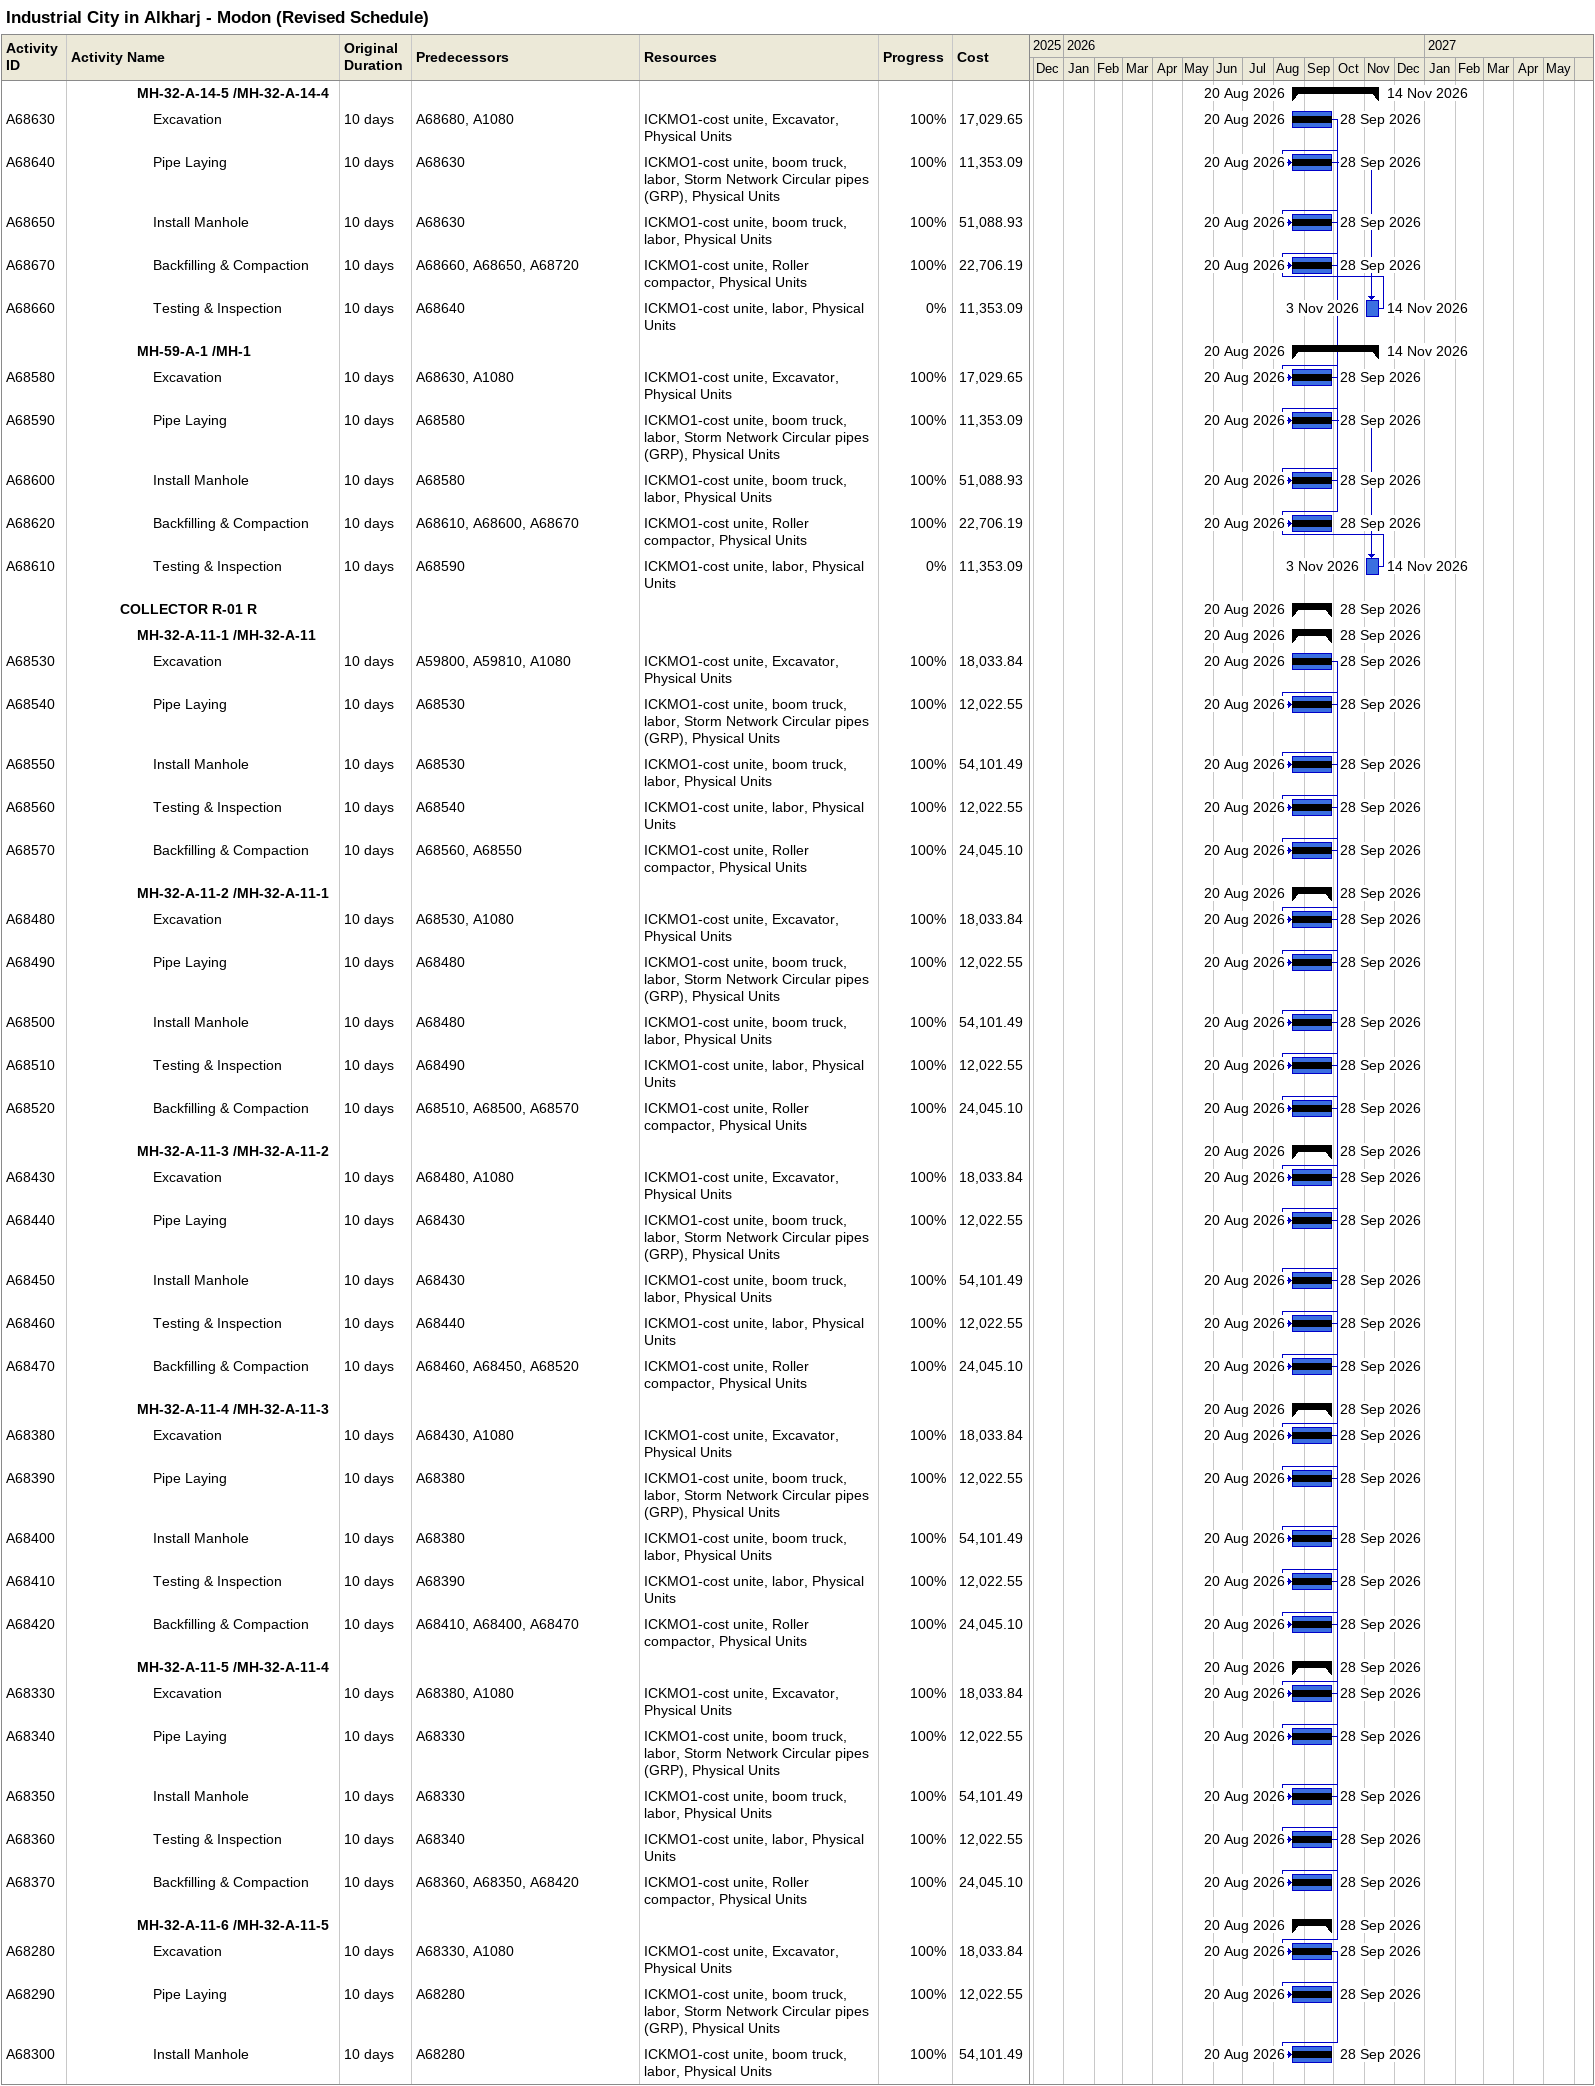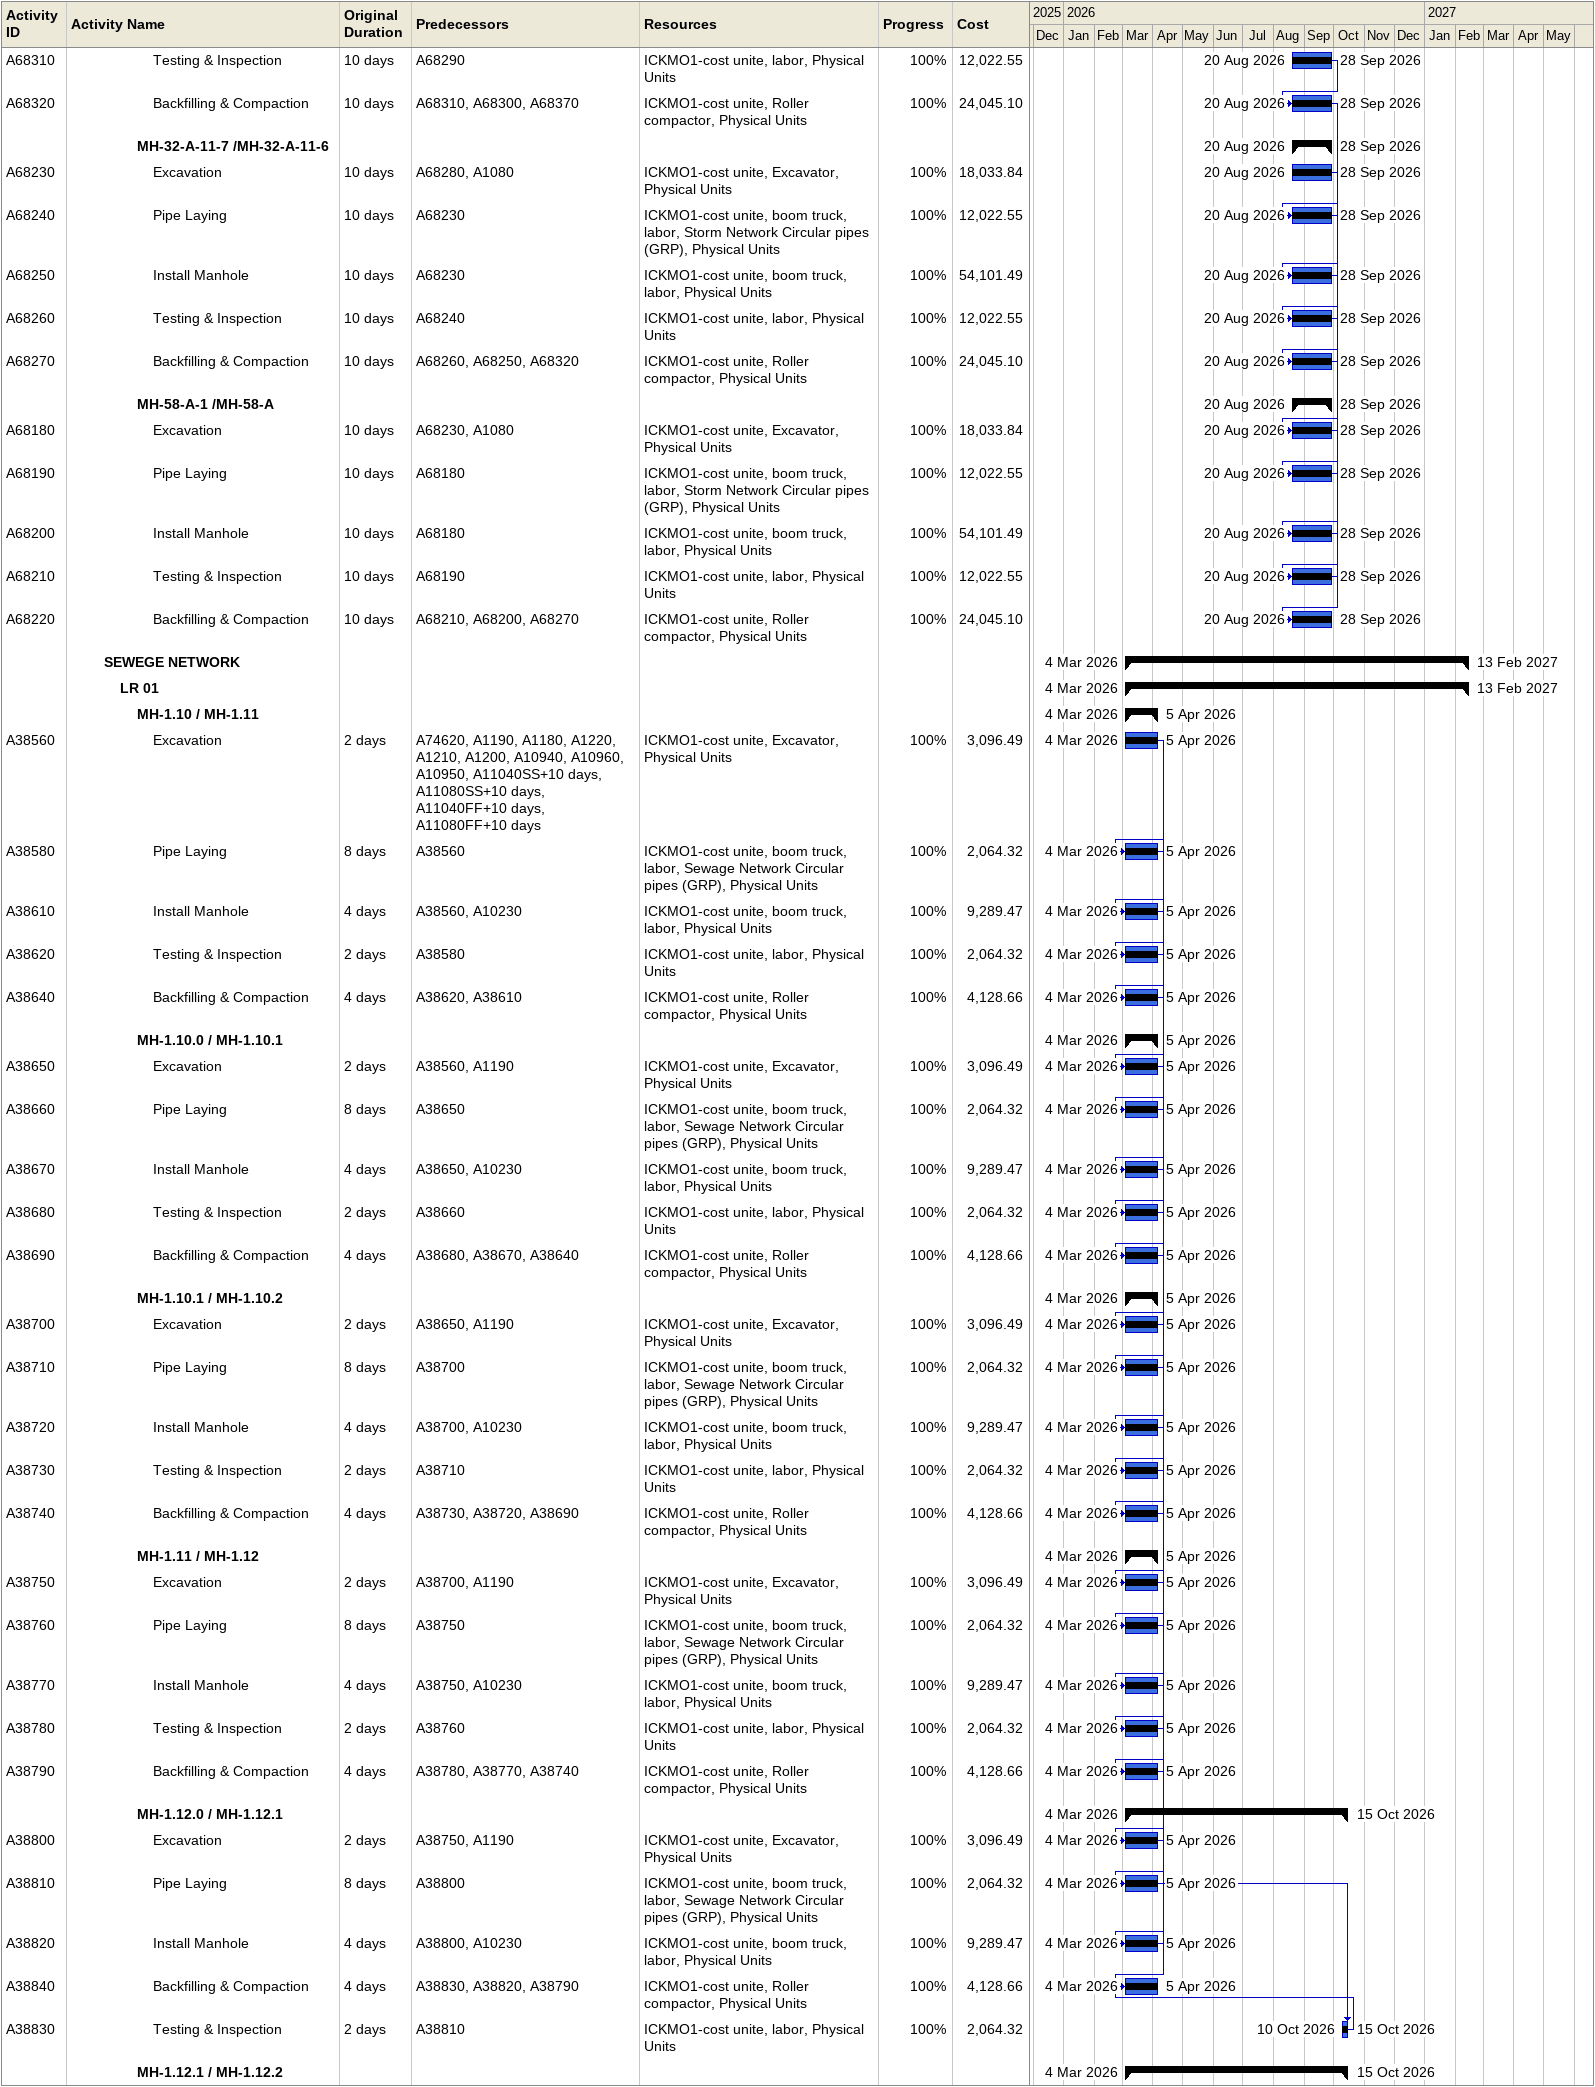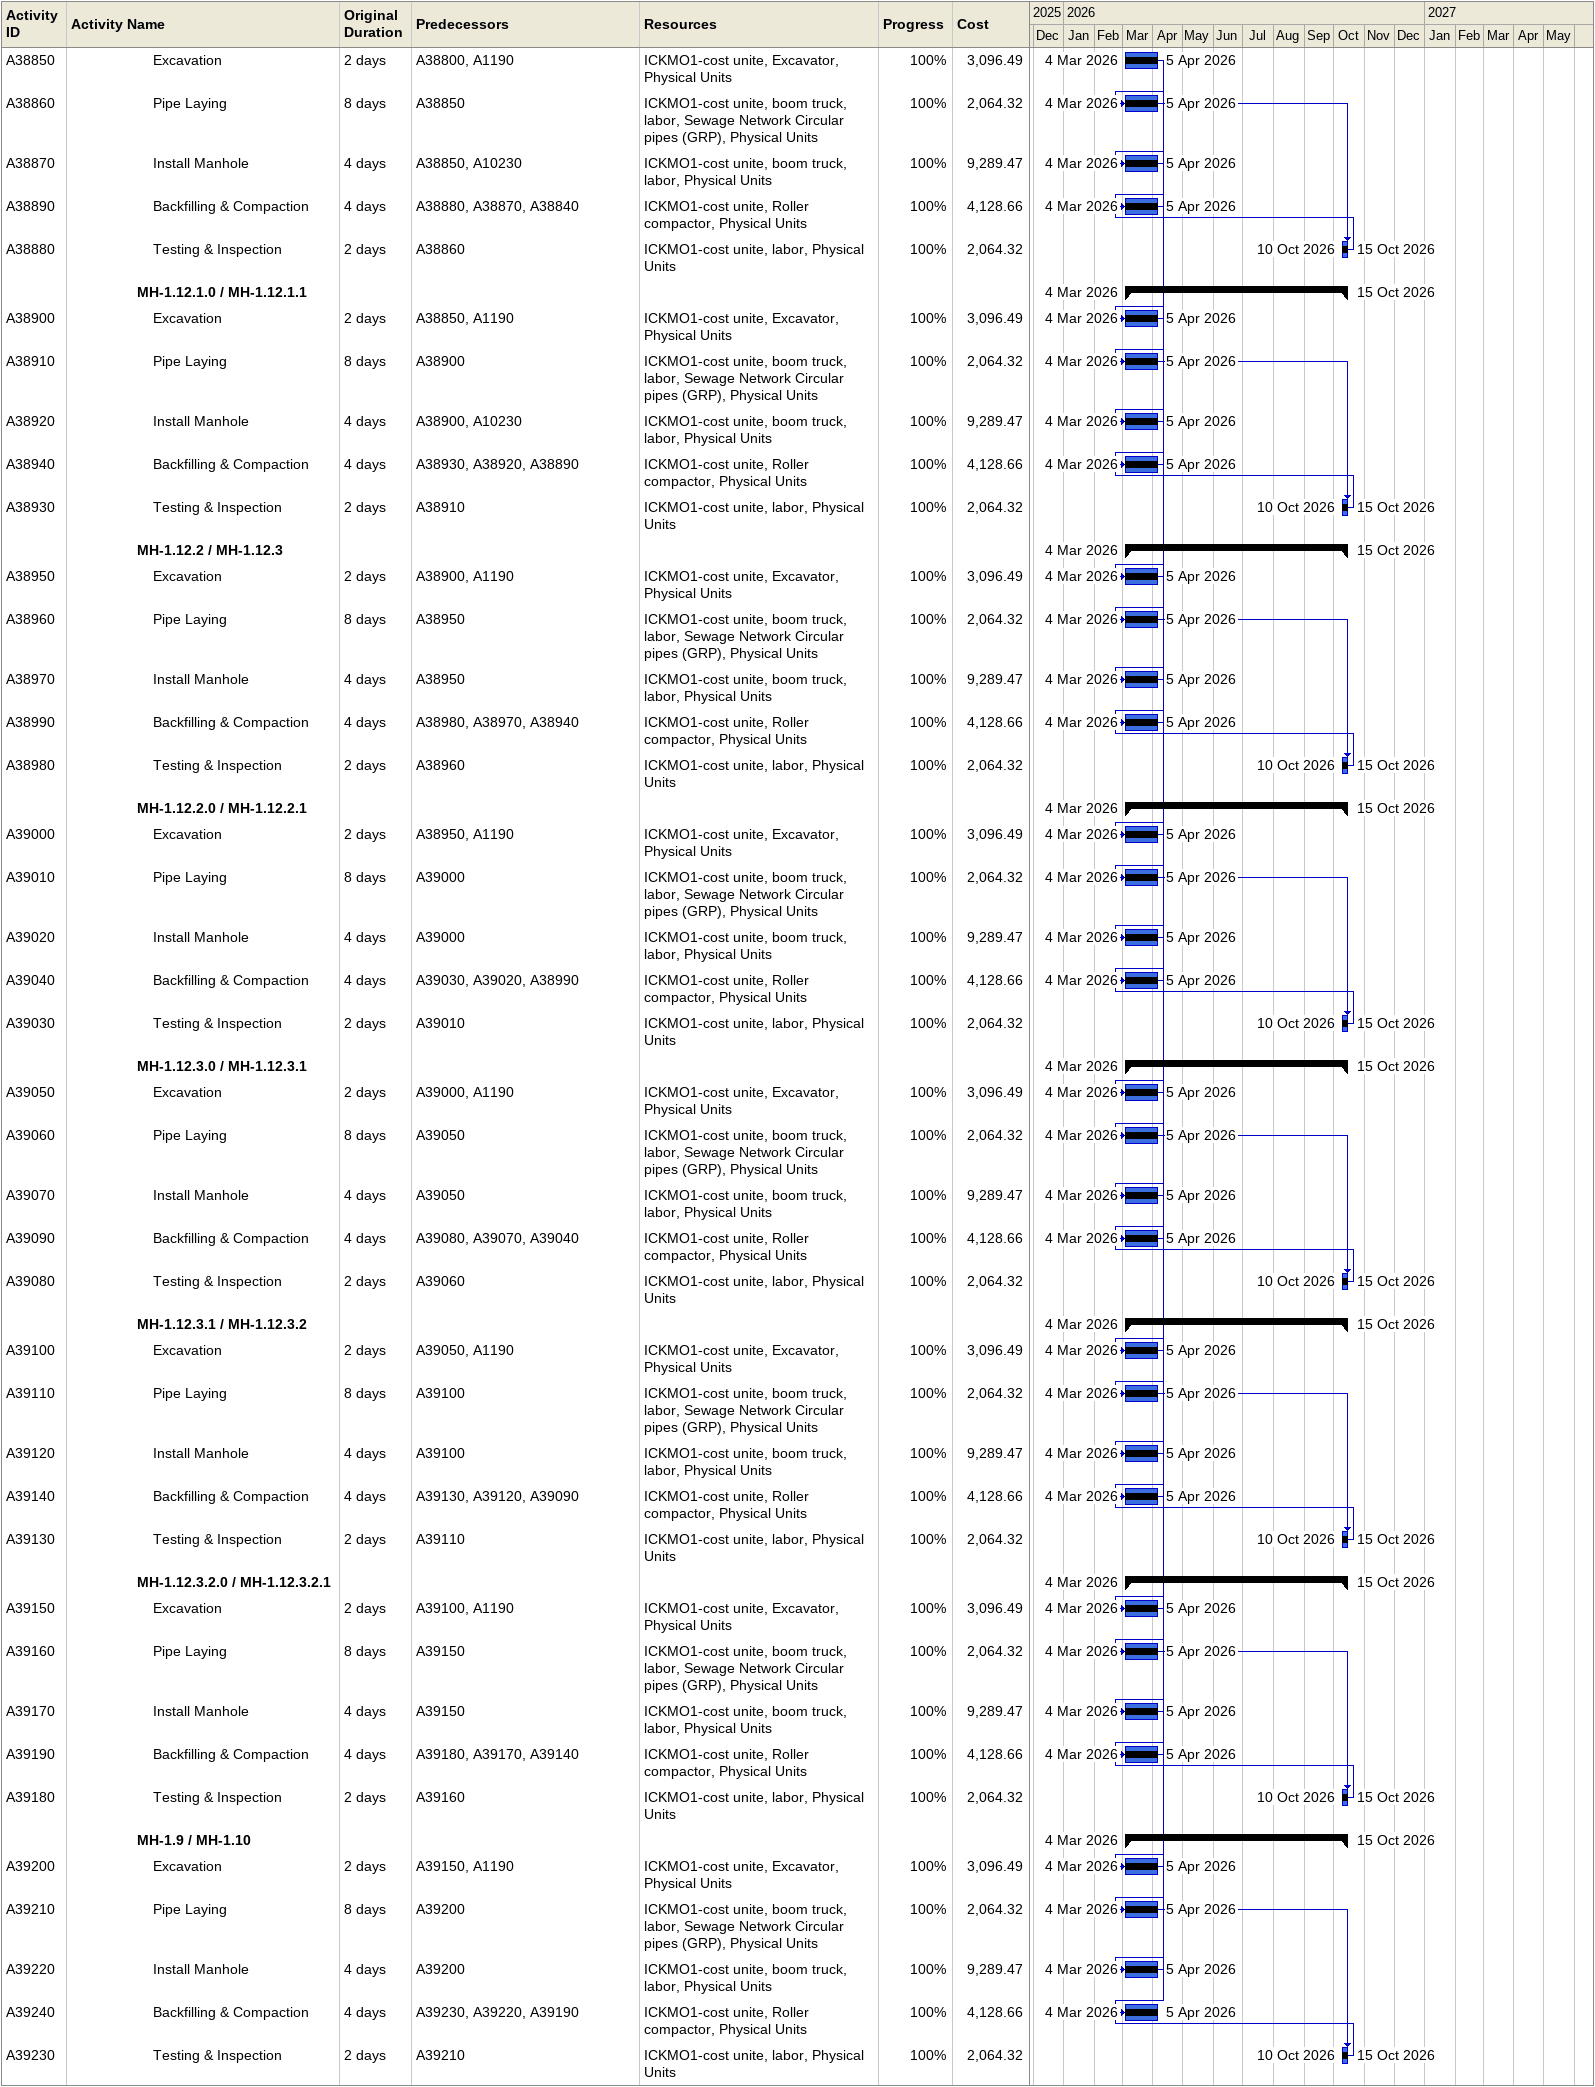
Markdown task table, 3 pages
Industrial City in Alkharj - Modon (Revised Schedule)

| ID | Level | Task | Original duration | Start | Finish | Predecessors | Resources | % complete | Cost |
|---|---|---|---|---|---|---|---|---|---|
|  | 5 | **MH-32-A-14-5 /MH-32-A-14-4** |  | 2026-08-20 | 2026-11-14 |  |  |  |  |
| A68630 | 6 | Excavation | 10d | 2026-08-20 | 2026-09-28 | A68680, A1080 | ICKMO1-cost unite, Excavator, Physical Units | 100 | 17029.65 |
| A68640 | 6 | Pipe Laying | 10d | 2026-08-20 | 2026-09-28 | A68630 | ICKMO1-cost unite, boom truck, labor, Storm Network Circular pipes (GRP), Physical Units | 100 | 11353.09 |
| A68650 | 6 | Install Manhole | 10d | 2026-08-20 | 2026-09-28 | A68630 | ICKMO1-cost unite, boom truck, labor, Physical Units | 100 | 51088.93 |
| A68670 | 6 | Backfilling & Compaction | 10d | 2026-08-20 | 2026-09-28 | A68660, A68650, A68720 | ICKMO1-cost unite, Roller compactor, Physical Units | 100 | 22706.19 |
| A68660 | 6 | Testing & Inspection | 10d | 2026-11-03 | 2026-11-14 | A68640 | ICKMO1-cost unite, labor, Physical Units | 0 | 11353.09 |
|  | 5 | **MH-59-A-1 /MH-1** |  | 2026-08-20 | 2026-11-14 |  |  |  |  |
| A68580 | 6 | Excavation | 10d | 2026-08-20 | 2026-09-28 | A68630, A1080 | ICKMO1-cost unite, Excavator, Physical Units | 100 | 17029.65 |
| A68590 | 6 | Pipe Laying | 10d | 2026-08-20 | 2026-09-28 | A68580 | ICKMO1-cost unite, boom truck, labor, Storm Network Circular pipes (GRP), Physical Units | 100 | 11353.09 |
| A68600 | 6 | Install Manhole | 10d | 2026-08-20 | 2026-09-28 | A68580 | ICKMO1-cost unite, boom truck, labor, Physical Units | 100 | 51088.93 |
| A68620 | 6 | Backfilling & Compaction | 10d | 2026-08-20 | 2026-09-28 | A68610, A68600, A68670 | ICKMO1-cost unite, Roller compactor, Physical Units | 100 | 22706.19 |
| A68610 | 6 | Testing & Inspection | 10d | 2026-11-03 | 2026-11-14 | A68590 | ICKMO1-cost unite, labor, Physical Units | 0 | 11353.09 |
|  | 4 | **COLLECTOR R-01 R** |  | 2026-08-20 | 2026-09-28 |  |  |  |  |
|  | 5 | **MH-32-A-11-1 /MH-32-A-11** |  | 2026-08-20 | 2026-09-28 |  |  |  |  |
| A68530 | 6 | Excavation | 10d | 2026-08-20 | 2026-09-28 | A59800, A59810, A1080 | ICKMO1-cost unite, Excavator, Physical Units | 100 | 18033.84 |
| A68540 | 6 | Pipe Laying | 10d | 2026-08-20 | 2026-09-28 | A68530 | ICKMO1-cost unite, boom truck, labor, Storm Network Circular pipes (GRP), Physical Units | 100 | 12022.55 |
| A68550 | 6 | Install Manhole | 10d | 2026-08-20 | 2026-09-28 | A68530 | ICKMO1-cost unite, boom truck, labor, Physical Units | 100 | 54101.49 |
| A68560 | 6 | Testing & Inspection | 10d | 2026-08-20 | 2026-09-28 | A68540 | ICKMO1-cost unite, labor, Physical Units | 100 | 12022.55 |
| A68570 | 6 | Backfilling & Compaction | 10d | 2026-08-20 | 2026-09-28 | A68560, A68550 | ICKMO1-cost unite, Roller compactor, Physical Units | 100 | 24045.10 |
|  | 5 | **MH-32-A-11-2 /MH-32-A-11-1** |  | 2026-08-20 | 2026-09-28 |  |  |  |  |
| A68480 | 6 | Excavation | 10d | 2026-08-20 | 2026-09-28 | A68530, A1080 | ICKMO1-cost unite, Excavator, Physical Units | 100 | 18033.84 |
| A68490 | 6 | Pipe Laying | 10d | 2026-08-20 | 2026-09-28 | A68480 | ICKMO1-cost unite, boom truck, labor, Storm Network Circular pipes (GRP), Physical Units | 100 | 12022.55 |
| A68500 | 6 | Install Manhole | 10d | 2026-08-20 | 2026-09-28 | A68480 | ICKMO1-cost unite, boom truck, labor, Physical Units | 100 | 54101.49 |
| A68510 | 6 | Testing & Inspection | 10d | 2026-08-20 | 2026-09-28 | A68490 | ICKMO1-cost unite, labor, Physical Units | 100 | 12022.55 |
| A68520 | 6 | Backfilling & Compaction | 10d | 2026-08-20 | 2026-09-28 | A68510, A68500, A68570 | ICKMO1-cost unite, Roller compactor, Physical Units | 100 | 24045.10 |
|  | 5 | **MH-32-A-11-3 /MH-32-A-11-2** |  | 2026-08-20 | 2026-09-28 |  |  |  |  |
| A68430 | 6 | Excavation | 10d | 2026-08-20 | 2026-09-28 | A68480, A1080 | ICKMO1-cost unite, Excavator, Physical Units | 100 | 18033.84 |
| A68440 | 6 | Pipe Laying | 10d | 2026-08-20 | 2026-09-28 | A68430 | ICKMO1-cost unite, boom truck, labor, Storm Network Circular pipes (GRP), Physical Units | 100 | 12022.55 |
| A68450 | 6 | Install Manhole | 10d | 2026-08-20 | 2026-09-28 | A68430 | ICKMO1-cost unite, boom truck, labor, Physical Units | 100 | 54101.49 |
| A68460 | 6 | Testing & Inspection | 10d | 2026-08-20 | 2026-09-28 | A68440 | ICKMO1-cost unite, labor, Physical Units | 100 | 12022.55 |
| A68470 | 6 | Backfilling & Compaction | 10d | 2026-08-20 | 2026-09-28 | A68460, A68450, A68520 | ICKMO1-cost unite, Roller compactor, Physical Units | 100 | 24045.10 |
|  | 5 | **MH-32-A-11-4 /MH-32-A-11-3** |  | 2026-08-20 | 2026-09-28 |  |  |  |  |
| A68380 | 6 | Excavation | 10d | 2026-08-20 | 2026-09-28 | A68430, A1080 | ICKMO1-cost unite, Excavator, Physical Units | 100 | 18033.84 |
| A68390 | 6 | Pipe Laying | 10d | 2026-08-20 | 2026-09-28 | A68380 | ICKMO1-cost unite, boom truck, labor, Storm Network Circular pipes (GRP), Physical Units | 100 | 12022.55 |
| A68400 | 6 | Install Manhole | 10d | 2026-08-20 | 2026-09-28 | A68380 | ICKMO1-cost unite, boom truck, labor, Physical Units | 100 | 54101.49 |
| A68410 | 6 | Testing & Inspection | 10d | 2026-08-20 | 2026-09-28 | A68390 | ICKMO1-cost unite, labor, Physical Units | 100 | 12022.55 |
| A68420 | 6 | Backfilling & Compaction | 10d | 2026-08-20 | 2026-09-28 | A68410, A68400, A68470 | ICKMO1-cost unite, Roller compactor, Physical Units | 100 | 24045.10 |
|  | 5 | **MH-32-A-11-5 /MH-32-A-11-4** |  | 2026-08-20 | 2026-09-28 |  |  |  |  |
| A68330 | 6 | Excavation | 10d | 2026-08-20 | 2026-09-28 | A68380, A1080 | ICKMO1-cost unite, Excavator, Physical Units | 100 | 18033.84 |
| A68340 | 6 | Pipe Laying | 10d | 2026-08-20 | 2026-09-28 | A68330 | ICKMO1-cost unite, boom truck, labor, Storm Network Circular pipes (GRP), Physical Units | 100 | 12022.55 |
| A68350 | 6 | Install Manhole | 10d | 2026-08-20 | 2026-09-28 | A68330 | ICKMO1-cost unite, boom truck, labor, Physical Units | 100 | 54101.49 |
| A68360 | 6 | Testing & Inspection | 10d | 2026-08-20 | 2026-09-28 | A68340 | ICKMO1-cost unite, labor, Physical Units | 100 | 12022.55 |
| A68370 | 6 | Backfilling & Compaction | 10d | 2026-08-20 | 2026-09-28 | A68360, A68350, A68420 | ICKMO1-cost unite, Roller compactor, Physical Units | 100 | 24045.10 |
|  | 5 | **MH-32-A-11-6 /MH-32-A-11-5** |  | 2026-08-20 | 2026-09-28 |  |  |  |  |
| A68280 | 6 | Excavation | 10d | 2026-08-20 | 2026-09-28 | A68330, A1080 | ICKMO1-cost unite, Excavator, Physical Units | 100 | 18033.84 |
| A68290 | 6 | Pipe Laying | 10d | 2026-08-20 | 2026-09-28 | A68280 | ICKMO1-cost unite, boom truck, labor, Storm Network Circular pipes (GRP), Physical Units | 100 | 12022.55 |
| A68300 | 6 | Install Manhole | 10d | 2026-08-20 | 2026-09-28 | A68280 | ICKMO1-cost unite, boom truck, labor, Physical Units | 100 | 54101.49 |
| A68310 | 6 | Testing & Inspection | 10d | 2026-08-20 | 2026-09-28 | A68290 | ICKMO1-cost unite, labor, Physical Units | 100 | 12022.55 |
| A68320 | 6 | Backfilling & Compaction | 10d | 2026-08-20 | 2026-09-28 | A68310, A68300, A68370 | ICKMO1-cost unite, Roller compactor, Physical Units | 100 | 24045.10 |
|  | 5 | **MH-32-A-11-7 /MH-32-A-11-6** |  | 2026-08-20 | 2026-09-28 |  |  |  |  |
| A68230 | 6 | Excavation | 10d | 2026-08-20 | 2026-09-28 | A68280, A1080 | ICKMO1-cost unite, Excavator, Physical Units | 100 | 18033.84 |
| A68240 | 6 | Pipe Laying | 10d | 2026-08-20 | 2026-09-28 | A68230 | ICKMO1-cost unite, boom truck, labor, Storm Network Circular pipes (GRP), Physical Units | 100 | 12022.55 |
| A68250 | 6 | Install Manhole | 10d | 2026-08-20 | 2026-09-28 | A68230 | ICKMO1-cost unite, boom truck, labor, Physical Units | 100 | 54101.49 |
| A68260 | 6 | Testing & Inspection | 10d | 2026-08-20 | 2026-09-28 | A68240 | ICKMO1-cost unite, labor, Physical Units | 100 | 12022.55 |
| A68270 | 6 | Backfilling & Compaction | 10d | 2026-08-20 | 2026-09-28 | A68260, A68250, A68320 | ICKMO1-cost unite, Roller compactor, Physical Units | 100 | 24045.10 |
|  | 5 | **MH-58-A-1 /MH-58-A** |  | 2026-08-20 | 2026-09-28 |  |  |  |  |
| A68180 | 6 | Excavation | 10d | 2026-08-20 | 2026-09-28 | A68230, A1080 | ICKMO1-cost unite, Excavator, Physical Units | 100 | 18033.84 |
| A68190 | 6 | Pipe Laying | 10d | 2026-08-20 | 2026-09-28 | A68180 | ICKMO1-cost unite, boom truck, labor, Storm Network Circular pipes (GRP), Physical Units | 100 | 12022.55 |
| A68200 | 6 | Install Manhole | 10d | 2026-08-20 | 2026-09-28 | A68180 | ICKMO1-cost unite, boom truck, labor, Physical Units | 100 | 54101.49 |
| A68210 | 6 | Testing & Inspection | 10d | 2026-08-20 | 2026-09-28 | A68190 | ICKMO1-cost unite, labor, Physical Units | 100 | 12022.55 |
| A68220 | 6 | Backfilling & Compaction | 10d | 2026-08-20 | 2026-09-28 | A68210, A68200, A68270 | ICKMO1-cost unite, Roller compactor, Physical Units | 100 | 24045.10 |
|  | 3 | **SEWEGE NETWORK** |  | 2026-03-04 | 2027-02-13 |  |  |  |  |
|  | 4 | **LR 01** |  | 2026-03-04 | 2027-02-13 |  |  |  |  |
|  | 5 | **MH-1.10 / MH-1.11** |  | 2026-03-04 | 2026-04-05 |  |  |  |  |
| A38560 | 6 | Excavation | 2d | 2026-03-04 | 2026-04-05 | A74620, A1190, A1180, A1220, A1210, A1200, A10940, A10960, A10950, A11040SS+10d, A11080SS+10d, A11040FF+10d, A11080FF+10d | ICKMO1-cost unite, Excavator, Physical Units | 100 | 3096.49 |
| A38580 | 6 | Pipe Laying | 8d | 2026-03-04 | 2026-04-05 | A38560 | ICKMO1-cost unite, boom truck, labor, Sewage Network Circular pipes (GRP), Physical Units | 100 | 2064.32 |
| A38610 | 6 | Install Manhole | 4d | 2026-03-04 | 2026-04-05 | A38560, A10230 | ICKMO1-cost unite, boom truck, labor, Physical Units | 100 | 9289.47 |
| A38620 | 6 | Testing & Inspection | 2d | 2026-03-04 | 2026-04-05 | A38580 | ICKMO1-cost unite, labor, Physical Units | 100 | 2064.32 |
| A38640 | 6 | Backfilling & Compaction | 4d | 2026-03-04 | 2026-04-05 | A38620, A38610 | ICKMO1-cost unite, Roller compactor, Physical Units | 100 | 4128.66 |
|  | 5 | **MH-1.10.0 / MH-1.10.1** |  | 2026-03-04 | 2026-04-05 |  |  |  |  |
| A38650 | 6 | Excavation | 2d | 2026-03-04 | 2026-04-05 | A38560, A1190 | ICKMO1-cost unite, Excavator, Physical Units | 100 | 3096.49 |
| A38660 | 6 | Pipe Laying | 8d | 2026-03-04 | 2026-04-05 | A38650 | ICKMO1-cost unite, boom truck, labor, Sewage Network Circular pipes (GRP), Physical Units | 100 | 2064.32 |
| A38670 | 6 | Install Manhole | 4d | 2026-03-04 | 2026-04-05 | A38650, A10230 | ICKMO1-cost unite, boom truck, labor, Physical Units | 100 | 9289.47 |
| A38680 | 6 | Testing & Inspection | 2d | 2026-03-04 | 2026-04-05 | A38660 | ICKMO1-cost unite, labor, Physical Units | 100 | 2064.32 |
| A38690 | 6 | Backfilling & Compaction | 4d | 2026-03-04 | 2026-04-05 | A38680, A38670, A38640 | ICKMO1-cost unite, Roller compactor, Physical Units | 100 | 4128.66 |
|  | 5 | **MH-1.10.1 / MH-1.10.2** |  | 2026-03-04 | 2026-04-05 |  |  |  |  |
| A38700 | 6 | Excavation | 2d | 2026-03-04 | 2026-04-05 | A38650, A1190 | ICKMO1-cost unite, Excavator, Physical Units | 100 | 3096.49 |
| A38710 | 6 | Pipe Laying | 8d | 2026-03-04 | 2026-04-05 | A38700 | ICKMO1-cost unite, boom truck, labor, Sewage Network Circular pipes (GRP), Physical Units | 100 | 2064.32 |
| A38720 | 6 | Install Manhole | 4d | 2026-03-04 | 2026-04-05 | A38700, A10230 | ICKMO1-cost unite, boom truck, labor, Physical Units | 100 | 9289.47 |
| A38730 | 6 | Testing & Inspection | 2d | 2026-03-04 | 2026-04-05 | A38710 | ICKMO1-cost unite, labor, Physical Units | 100 | 2064.32 |
| A38740 | 6 | Backfilling & Compaction | 4d | 2026-03-04 | 2026-04-05 | A38730, A38720, A38690 | ICKMO1-cost unite, Roller compactor, Physical Units | 100 | 4128.66 |
|  | 5 | **MH-1.11 / MH-1.12** |  | 2026-03-04 | 2026-04-05 |  |  |  |  |
| A38750 | 6 | Excavation | 2d | 2026-03-04 | 2026-04-05 | A38700, A1190 | ICKMO1-cost unite, Excavator, Physical Units | 100 | 3096.49 |
| A38760 | 6 | Pipe Laying | 8d | 2026-03-04 | 2026-04-05 | A38750 | ICKMO1-cost unite, boom truck, labor, Sewage Network Circular pipes (GRP), Physical Units | 100 | 2064.32 |
| A38770 | 6 | Install Manhole | 4d | 2026-03-04 | 2026-04-05 | A38750, A10230 | ICKMO1-cost unite, boom truck, labor, Physical Units | 100 | 9289.47 |
| A38780 | 6 | Testing & Inspection | 2d | 2026-03-04 | 2026-04-05 | A38760 | ICKMO1-cost unite, labor, Physical Units | 100 | 2064.32 |
| A38790 | 6 | Backfilling & Compaction | 4d | 2026-03-04 | 2026-04-05 | A38780, A38770, A38740 | ICKMO1-cost unite, Roller compactor, Physical Units | 100 | 4128.66 |
|  | 5 | **MH-1.12.0 / MH-1.12.1** |  | 2026-03-04 | 2026-10-15 |  |  |  |  |
| A38800 | 6 | Excavation | 2d | 2026-03-04 | 2026-04-05 | A38750, A1190 | ICKMO1-cost unite, Excavator, Physical Units | 100 | 3096.49 |
| A38810 | 6 | Pipe Laying | 8d | 2026-03-04 | 2026-04-05 | A38800 | ICKMO1-cost unite, boom truck, labor, Sewage Network Circular pipes (GRP), Physical Units | 100 | 2064.32 |
| A38820 | 6 | Install Manhole | 4d | 2026-03-04 | 2026-04-05 | A38800, A10230 | ICKMO1-cost unite, boom truck, labor, Physical Units | 100 | 9289.47 |
| A38840 | 6 | Backfilling & Compaction | 4d | 2026-03-04 | 2026-04-05 | A38830, A38820, A38790 | ICKMO1-cost unite, Roller compactor, Physical Units | 100 | 4128.66 |
| A38830 | 6 | Testing & Inspection | 2d | 2026-10-10 | 2026-10-15 | A38810 | ICKMO1-cost unite, labor, Physical Units | 100 | 2064.32 |
|  | 5 | **MH-1.12.1 / MH-1.12.2** |  | 2026-03-04 | 2026-10-15 |  |  |  |  |
| A38850 | 6 | Excavation | 2d | 2026-03-04 | 2026-04-05 | A38800, A1190 | ICKMO1-cost unite, Excavator, Physical Units | 100 | 3096.49 |
| A38860 | 6 | Pipe Laying | 8d | 2026-03-04 | 2026-04-05 | A38850 | ICKMO1-cost unite, boom truck, labor, Sewage Network Circular pipes (GRP), Physical Units | 100 | 2064.32 |
| A38870 | 6 | Install Manhole | 4d | 2026-03-04 | 2026-04-05 | A38850, A10230 | ICKMO1-cost unite, boom truck, labor, Physical Units | 100 | 9289.47 |
| A38890 | 6 | Backfilling & Compaction | 4d | 2026-03-04 | 2026-04-05 | A38880, A38870, A38840 | ICKMO1-cost unite, Roller compactor, Physical Units | 100 | 4128.66 |
| A38880 | 6 | Testing & Inspection | 2d | 2026-10-10 | 2026-10-15 | A38860 | ICKMO1-cost unite, labor, Physical Units | 100 | 2064.32 |
|  | 5 | **MH-1.12.1.0 / MH-1.12.1.1** |  | 2026-03-04 | 2026-10-15 |  |  |  |  |
| A38900 | 6 | Excavation | 2d | 2026-03-04 | 2026-04-05 | A38850, A1190 | ICKMO1-cost unite, Excavator, Physical Units | 100 | 3096.49 |
| A38910 | 6 | Pipe Laying | 8d | 2026-03-04 | 2026-04-05 | A38900 | ICKMO1-cost unite, boom truck, labor, Sewage Network Circular pipes (GRP), Physical Units | 100 | 2064.32 |
| A38920 | 6 | Install Manhole | 4d | 2026-03-04 | 2026-04-05 | A38900, A10230 | ICKMO1-cost unite, boom truck, labor, Physical Units | 100 | 9289.47 |
| A38940 | 6 | Backfilling & Compaction | 4d | 2026-03-04 | 2026-04-05 | A38930, A38920, A38890 | ICKMO1-cost unite, Roller compactor, Physical Units | 100 | 4128.66 |
| A38930 | 6 | Testing & Inspection | 2d | 2026-10-10 | 2026-10-15 | A38910 | ICKMO1-cost unite, labor, Physical Units | 100 | 2064.32 |
|  | 5 | **MH-1.12.2 / MH-1.12.3** |  | 2026-03-04 | 2026-10-15 |  |  |  |  |
| A38950 | 6 | Excavation | 2d | 2026-03-04 | 2026-04-05 | A38900, A1190 | ICKMO1-cost unite, Excavator, Physical Units | 100 | 3096.49 |
| A38960 | 6 | Pipe Laying | 8d | 2026-03-04 | 2026-04-05 | A38950 | ICKMO1-cost unite, boom truck, labor, Sewage Network Circular pipes (GRP), Physical Units | 100 | 2064.32 |
| A38970 | 6 | Install Manhole | 4d | 2026-03-04 | 2026-04-05 | A38950 | ICKMO1-cost unite, boom truck, labor, Physical Units | 100 | 9289.47 |
| A38990 | 6 | Backfilling & Compaction | 4d | 2026-03-04 | 2026-04-05 | A38980, A38970, A38940 | ICKMO1-cost unite, Roller compactor, Physical Units | 100 | 4128.66 |
| A38980 | 6 | Testing & Inspection | 2d | 2026-10-10 | 2026-10-15 | A38960 | ICKMO1-cost unite, labor, Physical Units | 100 | 2064.32 |
|  | 5 | **MH-1.12.2.0 / MH-1.12.2.1** |  | 2026-03-04 | 2026-10-15 |  |  |  |  |
| A39000 | 6 | Excavation | 2d | 2026-03-04 | 2026-04-05 | A38950, A1190 | ICKMO1-cost unite, Excavator, Physical Units | 100 | 3096.49 |
| A39010 | 6 | Pipe Laying | 8d | 2026-03-04 | 2026-04-05 | A39000 | ICKMO1-cost unite, boom truck, labor, Sewage Network Circular pipes (GRP), Physical Units | 100 | 2064.32 |
| A39020 | 6 | Install Manhole | 4d | 2026-03-04 | 2026-04-05 | A39000 | ICKMO1-cost unite, boom truck, labor, Physical Units | 100 | 9289.47 |
| A39040 | 6 | Backfilling & Compaction | 4d | 2026-03-04 | 2026-04-05 | A39030, A39020, A38990 | ICKMO1-cost unite, Roller compactor, Physical Units | 100 | 4128.66 |
| A39030 | 6 | Testing & Inspection | 2d | 2026-10-10 | 2026-10-15 | A39010 | ICKMO1-cost unite, labor, Physical Units | 100 | 2064.32 |
|  | 5 | **MH-1.12.3.0 / MH-1.12.3.1** |  | 2026-03-04 | 2026-10-15 |  |  |  |  |
| A39050 | 6 | Excavation | 2d | 2026-03-04 | 2026-04-05 | A39000, A1190 | ICKMO1-cost unite, Excavator, Physical Units | 100 | 3096.49 |
| A39060 | 6 | Pipe Laying | 8d | 2026-03-04 | 2026-04-05 | A39050 | ICKMO1-cost unite, boom truck, labor, Sewage Network Circular pipes (GRP), Physical Units | 100 | 2064.32 |
| A39070 | 6 | Install Manhole | 4d | 2026-03-04 | 2026-04-05 | A39050 | ICKMO1-cost unite, boom truck, labor, Physical Units | 100 | 9289.47 |
| A39090 | 6 | Backfilling & Compaction | 4d | 2026-03-04 | 2026-04-05 | A39080, A39070, A39040 | ICKMO1-cost unite, Roller compactor, Physical Units | 100 | 4128.66 |
| A39080 | 6 | Testing & Inspection | 2d | 2026-10-10 | 2026-10-15 | A39060 | ICKMO1-cost unite, labor, Physical Units | 100 | 2064.32 |
|  | 5 | **MH-1.12.3.1 / MH-1.12.3.2** |  | 2026-03-04 | 2026-10-15 |  |  |  |  |
| A39100 | 6 | Excavation | 2d | 2026-03-04 | 2026-04-05 | A39050, A1190 | ICKMO1-cost unite, Excavator, Physical Units | 100 | 3096.49 |
| A39110 | 6 | Pipe Laying | 8d | 2026-03-04 | 2026-04-05 | A39100 | ICKMO1-cost unite, boom truck, labor, Sewage Network Circular pipes (GRP), Physical Units | 100 | 2064.32 |
| A39120 | 6 | Install Manhole | 4d | 2026-03-04 | 2026-04-05 | A39100 | ICKMO1-cost unite, boom truck, labor, Physical Units | 100 | 9289.47 |
| A39140 | 6 | Backfilling & Compaction | 4d | 2026-03-04 | 2026-04-05 | A39130, A39120, A39090 | ICKMO1-cost unite, Roller compactor, Physical Units | 100 | 4128.66 |
| A39130 | 6 | Testing & Inspection | 2d | 2026-10-10 | 2026-10-15 | A39110 | ICKMO1-cost unite, labor, Physical Units | 100 | 2064.32 |
|  | 5 | **MH-1.12.3.2.0 / MH-1.12.3.2.1** |  | 2026-03-04 | 2026-10-15 |  |  |  |  |
| A39150 | 6 | Excavation | 2d | 2026-03-04 | 2026-04-05 | A39100, A1190 | ICKMO1-cost unite, Excavator, Physical Units | 100 | 3096.49 |
| A39160 | 6 | Pipe Laying | 8d | 2026-03-04 | 2026-04-05 | A39150 | ICKMO1-cost unite, boom truck, labor, Sewage Network Circular pipes (GRP), Physical Units | 100 | 2064.32 |
| A39170 | 6 | Install Manhole | 4d | 2026-03-04 | 2026-04-05 | A39150 | ICKMO1-cost unite, boom truck, labor, Physical Units | 100 | 9289.47 |
| A39190 | 6 | Backfilling & Compaction | 4d | 2026-03-04 | 2026-04-05 | A39180, A39170, A39140 | ICKMO1-cost unite, Roller compactor, Physical Units | 100 | 4128.66 |
| A39180 | 6 | Testing & Inspection | 2d | 2026-10-10 | 2026-10-15 | A39160 | ICKMO1-cost unite, labor, Physical Units | 100 | 2064.32 |
|  | 5 | **MH-1.9 / MH-1.10** |  | 2026-03-04 | 2026-10-15 |  |  |  |  |
| A39200 | 6 | Excavation | 2d | 2026-03-04 | 2026-04-05 | A39150, A1190 | ICKMO1-cost unite, Excavator, Physical Units | 100 | 3096.49 |
| A39210 | 6 | Pipe Laying | 8d | 2026-03-04 | 2026-04-05 | A39200 | ICKMO1-cost unite, boom truck, labor, Sewage Network Circular pipes (GRP), Physical Units | 100 | 2064.32 |
| A39220 | 6 | Install Manhole | 4d | 2026-03-04 | 2026-04-05 | A39200 | ICKMO1-cost unite, boom truck, labor, Physical Units | 100 | 9289.47 |
| A39240 | 6 | Backfilling & Compaction | 4d | 2026-03-04 | 2026-04-05 | A39230, A39220, A39190 | ICKMO1-cost unite, Roller compactor, Physical Units | 100 | 4128.66 |
| A39230 | 6 | Testing & Inspection | 2d | 2026-10-10 | 2026-10-15 | A39210 | ICKMO1-cost unite, labor, Physical Units | 100 | 2064.32 |
